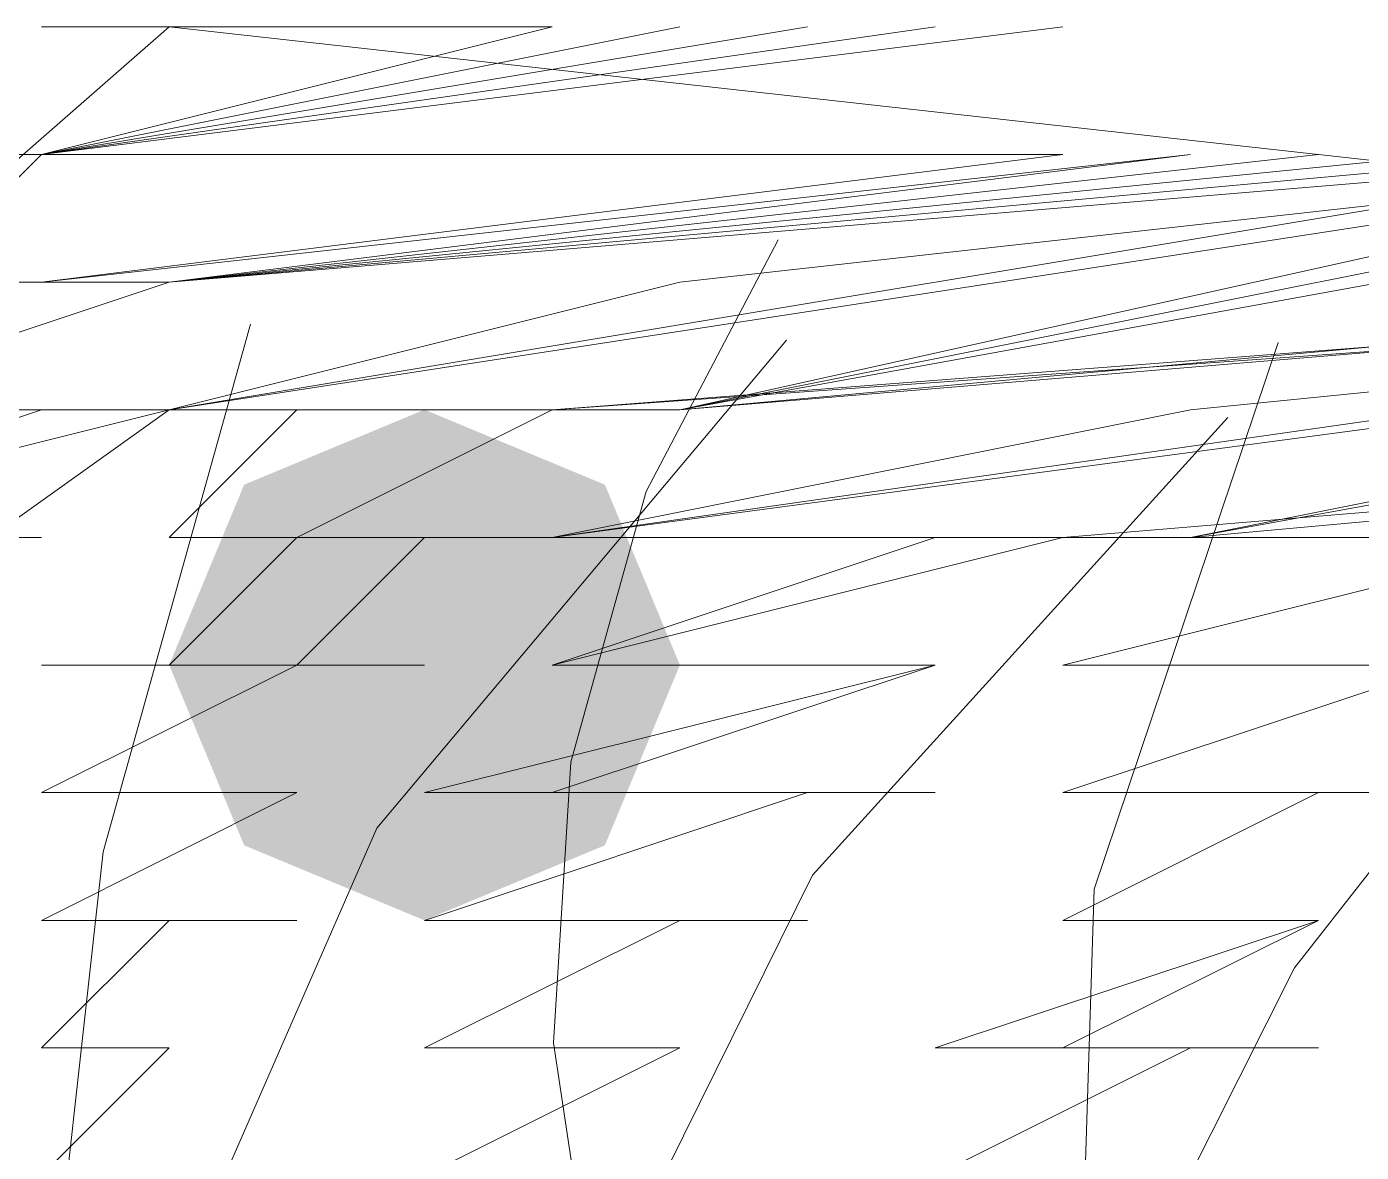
# Model space of a CAD drawing. Header units: millimetres. Extents: x 29 to 95071, y 20 to 67221.
# Drawn here: x 89261.2 to 89313, y 12218.7 to 12262.4 of the extents above; entities that cross this region are included whole.
import ezdxf

# ---------------------------------------------------------------- set-up
doc = ezdxf.new("R2010")
doc.units = ezdxf.units.MM

msp = doc.modelspace()

# ---------------------------------------------------------------- hatches: boundary and pattern name
h = msp.add_hatch(color=7)
h.dxf.hatch_style = 2
h.paths.add_polyline_path([(89276.605, 12227.72), (89269.604, 12230.632), (89266.692, 12237.633), (89269.604, 12244.634), (89276.605, 12247.546), (89283.606, 12244.634), (89286.518, 12237.633), (89283.606, 12230.632)])
h = msp.add_hatch(color=7)
h.dxf.hatch_style = 2
h.paths.add_polyline_path([(89276.605, 12227.72), (89269.604, 12230.632), (89266.692, 12237.633), (89269.604, 12244.634), (89276.605, 12247.546), (89283.606, 12244.634), (89286.518, 12237.633), (89283.606, 12230.632)])
h = msp.add_hatch(color=7)
h.dxf.hatch_style = 2
h.paths.add_polyline_path([(89276.605, 12227.72), (89269.604, 12230.632), (89266.692, 12237.633), (89269.604, 12244.634), (89276.605, 12247.546), (89283.606, 12244.634), (89286.518, 12237.633), (89283.606, 12230.632)])
h = msp.add_hatch(color=7)
h.dxf.hatch_style = 2
h.paths.add_polyline_path([(89276.605, 12227.72), (89269.604, 12230.632), (89266.692, 12237.633), (89269.604, 12244.634), (89276.605, 12247.546), (89283.606, 12244.634), (89286.518, 12237.633), (89283.606, 12230.632)])
h = msp.add_hatch(color=7)
h.dxf.hatch_style = 2
h.paths.add_polyline_path([(89276.605, 12227.72), (89269.604, 12230.632), (89266.692, 12237.633), (89269.604, 12244.634), (89276.605, 12247.546), (89283.606, 12244.634), (89286.518, 12237.633), (89283.606, 12230.632)])
h = msp.add_hatch(color=7)
h.dxf.hatch_style = 2
h.paths.add_polyline_path([(89276.605, 12227.72), (89269.604, 12230.632), (89266.692, 12237.633), (89269.604, 12244.634), (89276.605, 12247.546), (89283.606, 12244.634), (89286.518, 12237.633), (89283.606, 12230.632)])
h = msp.add_hatch(color=7)
h.dxf.hatch_style = 2
h.paths.add_polyline_path([(89276.605, 12227.72), (89269.604, 12230.632), (89266.692, 12237.633), (89269.604, 12244.634), (89276.605, 12247.546), (89283.606, 12244.634), (89286.518, 12237.633), (89283.606, 12230.632)])
h = msp.add_hatch(color=7)
h.dxf.hatch_style = 2
h.paths.add_polyline_path([(89276.605, 12227.72), (89269.604, 12230.632), (89266.692, 12237.633), (89269.604, 12244.634), (89276.605, 12247.546), (89283.606, 12244.634), (89286.518, 12237.633), (89283.606, 12230.632)])
h = msp.add_hatch(color=7)
h.dxf.hatch_style = 2
h.paths.add_polyline_path([(89276.605, 12227.72), (89269.604, 12230.632), (89266.692, 12237.633), (89269.604, 12244.634), (89276.605, 12247.546), (89283.606, 12244.634), (89286.518, 12237.633), (89283.606, 12230.632)])
h = msp.add_hatch(color=7)
h.dxf.hatch_style = 2
h.paths.add_polyline_path([(89276.605, 12227.72), (89269.604, 12230.632), (89266.692, 12237.633), (89269.604, 12244.634), (89276.605, 12247.546), (89283.606, 12244.634), (89286.518, 12237.633), (89283.606, 12230.632)])
h = msp.add_hatch(color=7)
h.dxf.hatch_style = 2
h.paths.add_polyline_path([(89276.605, 12227.72), (89269.604, 12230.632), (89266.692, 12237.633), (89269.604, 12244.634), (89276.605, 12247.546), (89283.606, 12244.634), (89286.518, 12237.633), (89283.606, 12230.632)])
h = msp.add_hatch(color=7)
h.dxf.hatch_style = 2
h.paths.add_polyline_path([(89276.605, 12227.72), (89269.604, 12230.632), (89266.692, 12237.633), (89269.604, 12244.634), (89276.605, 12247.546), (89283.606, 12244.634), (89286.518, 12237.633), (89283.606, 12230.632)])
h = msp.add_hatch(color=7)
h.dxf.hatch_style = 2
h.paths.add_polyline_path([(89276.605, 12227.72), (89269.604, 12230.632), (89266.692, 12237.633), (89269.604, 12244.634), (89276.605, 12247.546), (89283.606, 12244.634), (89286.518, 12237.633), (89283.606, 12230.632)])
h = msp.add_hatch(color=7)
h.dxf.hatch_style = 2
h.paths.add_polyline_path([(89276.605, 12227.72), (89269.604, 12230.632), (89266.692, 12237.633), (89269.604, 12244.634), (89276.605, 12247.546), (89283.606, 12244.634), (89286.518, 12237.633), (89283.606, 12230.632)])
h = msp.add_hatch(color=7)
h.dxf.hatch_style = 2
h.paths.add_polyline_path([(89276.605, 12227.72), (89269.604, 12230.632), (89266.692, 12237.633), (89269.604, 12244.634), (89276.605, 12247.546), (89283.606, 12244.634), (89286.518, 12237.633), (89283.606, 12230.632)])
h = msp.add_hatch(color=7)
h.dxf.hatch_style = 2
h.paths.add_polyline_path([(89276.605, 12227.72), (89269.604, 12230.632), (89266.692, 12237.633), (89269.604, 12244.634), (89276.605, 12247.546), (89283.606, 12244.634), (89286.518, 12237.633), (89283.606, 12230.632)])

# ---------------------------------------------------------------- linework, layer by layer
at = {"color": 7, "lineweight": 0}
for points in [[(89227.04, 12227.72), (89266.692, 12262.416)], [(89261.736, 12262.416), (89281.562, 12262.416), (89261.736, 12262.416), (89281.562, 12262.416), (89261.736, 12262.416), (89281.562, 12262.416), (89261.736, 12262.416), (89281.562, 12262.416), (89261.736, 12262.416), (89281.562, 12262.416), (89266.692, 12262.416), (89281.562, 12262.416), (89266.692, 12262.416), (89281.562, 12262.416), (89266.692, 12262.416), (89271.649, 12262.416), (89266.692, 12262.416), (89271.649, 12262.416), (89266.692, 12262.416), (89271.649, 12262.416), (89266.692, 12262.416), (89271.649, 12262.416), (89266.692, 12262.416), (89271.649, 12262.416), (89266.692, 12262.416), (89271.649, 12262.416), (89266.692, 12262.416), (89271.649, 12262.416), (89266.692, 12262.416), (89271.649, 12262.416), (89266.692, 12262.416), (89276.605, 12262.416), (89266.692, 12262.416), (89276.605, 12262.416), (89266.692, 12262.416), (89276.605, 12262.416), (89266.692, 12262.416), (89276.605, 12262.416), (89266.692, 12262.416), (89276.605, 12262.416), (89266.692, 12262.416), (89276.605, 12262.416), (89266.692, 12262.416), (89276.605, 12262.416), (89266.692, 12262.416), (89276.605, 12262.416)], [(89281.562, 12262.416), (89261.736, 12257.46), (89286.518, 12262.416), (89261.736, 12257.46), (89286.518, 12262.416), (89261.736, 12257.46), (89286.518, 12262.416), (89261.736, 12257.46), (89286.518, 12262.416), (89261.736, 12257.46), (89286.518, 12262.416), (89261.736, 12257.46), (89286.518, 12262.416), (89261.736, 12257.46), (89286.518, 12262.416), (89261.736, 12257.46), (89286.518, 12262.416)], [(89296.432, 12262.416), (89261.736, 12257.46), (89296.432, 12262.416), (89261.736, 12257.46), (89296.432, 12262.416), (89261.736, 12257.46), (89296.432, 12262.416), (89261.736, 12257.46), (89296.432, 12262.416), (89261.736, 12257.46), (89296.432, 12262.416), (89261.736, 12257.46), (89296.432, 12262.416), (89261.736, 12257.46), (89296.432, 12262.416), (89261.736, 12257.46), (89291.475, 12262.416), (89261.736, 12257.46), (89291.475, 12262.416), (89261.736, 12257.46), (89291.475, 12262.416), (89261.736, 12257.46), (89291.475, 12262.416), (89261.736, 12257.46), (89291.475, 12262.416), (89261.736, 12257.46), (89291.475, 12262.416), (89261.736, 12257.46), (89291.475, 12262.416), (89261.736, 12257.46), (89291.475, 12262.416)], [(89266.692, 12262.416), (89355.91, 12252.503)], [(89261.736, 12257.46), (89256.779, 12257.46), (89261.736, 12257.46), (89256.779, 12257.46), (89261.736, 12257.46), (89256.779, 12257.46), (89261.736, 12257.46), (89256.779, 12257.46), (89261.736, 12257.46), (89256.779, 12257.46), (89261.736, 12257.46), (89256.779, 12257.46), (89261.736, 12257.46), (89256.779, 12252.503), (89261.736, 12257.46), (89256.779, 12252.503), (89261.736, 12257.46), (89256.779, 12252.503), (89261.736, 12257.46), (89256.779, 12252.503), (89261.736, 12257.46), (89256.779, 12252.503), (89261.736, 12252.503), (89256.779, 12252.503), (89261.736, 12252.503), (89256.779, 12252.503), (89261.736, 12252.503), (89256.779, 12252.503), (89261.736, 12252.503)], [(89301.388, 12257.46), (89261.736, 12252.503), (89306.345, 12257.46), (89261.736, 12252.503), (89306.345, 12257.46), (89261.736, 12252.503), (89306.345, 12257.46), (89261.736, 12252.503)], [(89316.258, 12257.46), (89266.692, 12252.503), (89316.258, 12257.46), (89266.692, 12252.503), (89316.258, 12257.46), (89266.692, 12252.503), (89316.258, 12257.46), (89266.692, 12252.503), (89316.258, 12257.46), (89266.692, 12252.503), (89316.258, 12257.46), (89266.692, 12252.503), (89316.258, 12257.46), (89266.692, 12252.503), (89316.258, 12257.46), (89266.692, 12252.503), (89311.301, 12257.46), (89266.692, 12252.503), (89311.301, 12257.46), (89266.692, 12252.503), (89311.301, 12257.46), (89266.692, 12252.503), (89311.301, 12257.46), (89266.692, 12252.503), (89311.301, 12257.46), (89266.692, 12252.503), (89311.301, 12257.46), (89266.692, 12252.503), (89311.301, 12257.46), (89266.692, 12252.503), (89311.301, 12257.46), (89266.692, 12252.503), (89306.345, 12257.46), (89266.692, 12252.503), (89306.345, 12257.46), (89266.692, 12252.503), (89306.345, 12257.46), (89266.692, 12252.503), (89306.345, 12257.46), (89266.692, 12252.503), (89306.345, 12257.46)], [(89326.171, 12257.46), (89266.692, 12247.546), (89326.171, 12257.46), (89266.692, 12247.546), (89326.171, 12257.46), (89266.692, 12247.546), (89326.171, 12257.46), (89266.692, 12252.503), (89321.214, 12257.46), (89266.692, 12252.503), (89321.214, 12257.46), (89266.692, 12252.503), (89321.214, 12257.46), (89266.692, 12252.503), (89321.214, 12257.46), (89266.692, 12252.503), (89321.214, 12257.46), (89266.692, 12252.503), (89321.214, 12257.46), (89266.692, 12252.503), (89321.214, 12257.46), (89266.692, 12252.503), (89321.214, 12257.46)], [(89331.127, 12257.46), (89286.518, 12252.503), (89266.692, 12247.546), (89326.171, 12257.46), (89266.692, 12247.546), (89326.171, 12257.46), (89266.692, 12247.546), (89326.171, 12257.46), (89266.692, 12247.546), (89326.171, 12257.46), (89266.692, 12247.546), (89331.127, 12257.46), (89266.692, 12247.546), (89331.127, 12257.46), (89266.692, 12247.546), (89331.127, 12257.46), (89266.692, 12247.546), (89331.127, 12257.46), (89266.692, 12247.546), (89331.127, 12257.46), (89266.692, 12247.546), (89331.127, 12257.46), (89266.692, 12247.546), (89286.518, 12252.503), (89331.127, 12257.46), (89286.518, 12247.546), (89266.692, 12247.546), (89286.518, 12247.546), (89336.084, 12257.46), (89286.518, 12247.546), (89266.692, 12247.546), (89286.518, 12247.546), (89336.084, 12257.46), (89286.518, 12247.546), (89266.692, 12247.546), (89286.518, 12247.546), (89336.084, 12257.46), (89286.518, 12247.546), (89266.692, 12247.546), (89286.518, 12247.546), (89336.084, 12257.46), (89286.518, 12247.546), (89266.692, 12247.546), (89286.518, 12247.546), (89336.084, 12257.46), (89286.518, 12247.546), (89266.692, 12247.546), (89286.518, 12247.546), (89336.084, 12257.46), (89286.518, 12247.546), (89271.649, 12247.546), (89286.518, 12247.546), (89336.084, 12257.46), (89286.518, 12247.546), (89271.649, 12247.546), (89286.518, 12247.546), (89336.084, 12257.46)], [(89281.562, 12247.546), (89271.649, 12247.546), (89281.562, 12247.546), (89271.649, 12247.546), (89281.562, 12247.546), (89271.649, 12247.546), (89281.562, 12247.546), (89271.649, 12247.546), (89281.562, 12247.546), (89271.649, 12247.546), (89281.562, 12247.546), (89271.649, 12247.546), (89281.562, 12247.546), (89271.649, 12247.546), (89281.562, 12247.546), (89271.649, 12247.546), (89286.518, 12247.546), (89341.04, 12257.46), (89286.518, 12247.546), (89341.04, 12257.46), (89286.518, 12247.546), (89341.04, 12252.503), (89286.518, 12247.546), (89341.04, 12252.503), (89286.518, 12247.546), (89341.04, 12252.503), (89286.518, 12247.546), (89341.04, 12252.503), (89286.518, 12247.546), (89341.04, 12252.503), (89286.518, 12247.546), (89341.04, 12252.503)], [(89290.327, 12254.147), (89285.206, 12244.375), (89282.281, 12233.861), (89281.611, 12222.969), (89283.259, 12212.06)], [(89256.779, 12252.503), (89266.692, 12252.503), (89256.779, 12252.503), (89266.692, 12252.503), (89256.779, 12252.503), (89266.692, 12252.503), (89256.779, 12252.503), (89266.692, 12252.503), (89256.779, 12252.503), (89266.692, 12252.503), (89256.779, 12252.503), (89266.692, 12252.503), (89256.779, 12252.503), (89266.692, 12252.503), (89256.779, 12252.503), (89266.692, 12252.503), (89256.779, 12252.503), (89266.692, 12252.503), (89256.779, 12252.503), (89266.692, 12252.503), (89251.823, 12252.503), (89266.692, 12252.503), (89251.823, 12252.503), (89266.692, 12252.503), (89251.823, 12252.503), (89266.692, 12252.503), (89251.823, 12252.503), (89266.692, 12252.503), (89251.823, 12252.503), (89266.692, 12252.503), (89251.823, 12252.503), (89266.692, 12252.503), (89251.823, 12252.503), (89266.692, 12252.503), (89251.823, 12252.503), (89266.692, 12252.503), (89251.823, 12247.546), (89266.692, 12252.503), (89251.823, 12247.546), (89266.692, 12252.503), (89251.823, 12247.546), (89266.692, 12252.503), (89251.823, 12247.546), (89266.692, 12252.503), (89251.823, 12247.546), (89266.692, 12252.503), (89251.823, 12247.546), (89266.692, 12252.503), (89251.823, 12247.546), (89266.692, 12252.503), (89251.823, 12247.546), (89266.692, 12252.503), (89251.823, 12247.546), (89266.692, 12252.503), (89251.823, 12247.546), (89266.692, 12252.503), (89251.823, 12247.546), (89266.692, 12247.546), (89251.823, 12247.546), (89266.692, 12247.546), (89251.823, 12247.546), (89266.692, 12247.546), (89251.823, 12247.546), (89266.692, 12247.546), (89251.823, 12247.546), (89266.692, 12247.546), (89251.823, 12247.546)], [(89286.518, 12247.546), (89345.997, 12252.503), (89281.562, 12247.546), (89271.649, 12247.546), (89281.562, 12247.546), (89345.997, 12252.503), (89281.562, 12247.546), (89271.649, 12242.59), (89281.562, 12247.546), (89345.997, 12252.503), (89281.562, 12247.546), (89271.649, 12242.59), (89281.562, 12247.546), (89345.997, 12252.503), (89281.562, 12247.546), (89271.649, 12242.59), (89281.562, 12247.546), (89345.997, 12252.503), (89281.562, 12247.546), (89271.649, 12242.59), (89281.562, 12247.546), (89345.997, 12252.503), (89281.562, 12247.546), (89271.649, 12242.59), (89281.562, 12247.546), (89345.997, 12252.503)], [(89281.562, 12247.546), (89350.954, 12252.503), (89281.562, 12247.546), (89350.954, 12252.503), (89281.562, 12247.546), (89271.649, 12242.59), (89281.562, 12247.546), (89350.954, 12252.503), (89281.562, 12247.546), (89271.649, 12242.59), (89281.562, 12247.546), (89350.954, 12252.503), (89281.562, 12247.546), (89271.649, 12242.59), (89281.562, 12242.59), (89271.649, 12242.59), (89281.562, 12242.59)], [(89350.954, 12252.503), (89281.562, 12242.59), (89271.649, 12242.59), (89281.562, 12242.59), (89350.954, 12252.503), (89281.562, 12242.59), (89271.649, 12242.59), (89281.562, 12242.59), (89350.954, 12252.503), (89281.562, 12242.59), (89271.649, 12242.59), (89281.562, 12242.59), (89350.954, 12252.503), (89281.562, 12242.59), (89271.649, 12242.59), (89281.562, 12242.59), (89355.91, 12252.503), (89281.562, 12242.59), (89271.649, 12242.59), (89281.562, 12242.59), (89355.91, 12252.503)], [(89276.605, 12242.59), (89271.649, 12242.59), (89276.605, 12242.59), (89271.649, 12242.59), (89276.605, 12242.59), (89271.649, 12242.59), (89276.605, 12242.59), (89271.649, 12242.59), (89276.605, 12242.59), (89271.649, 12242.59), (89276.605, 12242.59), (89271.649, 12242.59), (89276.605, 12242.59), (89271.649, 12242.59), (89276.605, 12242.59), (89271.649, 12242.59), (89281.562, 12242.59), (89306.345, 12247.546), (89355.91, 12252.503), (89306.345, 12247.546), (89281.562, 12242.59), (89271.649, 12242.59), (89281.562, 12242.59), (89306.345, 12247.546), (89355.91, 12252.503), (89306.345, 12247.546), (89281.562, 12242.59), (89271.649, 12242.59), (89281.562, 12242.59), (89306.345, 12247.546), (89355.91, 12252.503), (89306.345, 12247.546), (89281.562, 12242.59), (89271.649, 12242.59), (89281.562, 12242.59), (89306.345, 12247.546), (89355.91, 12252.503), (89306.345, 12247.546), (89281.562, 12242.59), (89306.345, 12247.546), (89355.91, 12252.503), (89306.345, 12247.546), (89281.562, 12242.59), (89306.345, 12247.546), (89355.91, 12252.503), (89306.345, 12247.546), (89281.562, 12242.59), (89306.345, 12247.546), (89355.91, 12252.503), (89306.345, 12247.546), (89281.562, 12242.59), (89306.345, 12247.546), (89355.91, 12252.503), (89306.345, 12247.546), (89281.562, 12242.59), (89306.345, 12247.546), (89355.91, 12252.503), (89306.345, 12247.546), (89281.562, 12242.59), (89306.345, 12247.546), (89355.91, 12252.503), (89306.345, 12247.546), (89281.562, 12242.59), (89306.345, 12247.546), (89355.91, 12252.503), (89306.345, 12247.546)], [(89286.518, 12247.546), (89345.997, 12252.503)], [(89286.518, 12247.546), (89345.997, 12252.503)], [(89306.345, 12247.546), (89355.91, 12252.503)], [(89306.345, 12242.59), (89355.91, 12252.503)], [(89306.345, 12242.59), (89355.91, 12252.503)], [(89306.345, 12242.59), (89355.91, 12252.503)], [(89306.345, 12242.59), (89355.91, 12252.503)], [(89306.345, 12242.59), (89355.91, 12252.503)], [(89306.345, 12242.59), (89360.867, 12252.503)], [(89306.345, 12242.59), (89360.867, 12252.503)], [(89306.345, 12242.59), (89360.867, 12252.503)], [(89306.345, 12242.59), (89360.867, 12252.503)], [(89306.345, 12242.59), (89360.867, 12252.503)], [(89306.345, 12242.59), (89360.867, 12252.503)], [(89306.345, 12242.59), (89360.867, 12252.503)], [(89306.345, 12242.59), (89360.867, 12252.503)], [(89306.345, 12242.59), (89360.867, 12252.503)], [(89306.345, 12242.59), (89360.867, 12252.503)], [(89306.345, 12242.59), (89360.867, 12252.503)], [(89306.345, 12242.59), (89360.867, 12252.503)], [(89306.345, 12242.59), (89360.867, 12252.503)], [(89306.345, 12242.59), (89360.867, 12252.503)], [(89306.345, 12242.59), (89360.867, 12252.503)], [(89306.345, 12242.59), (89360.867, 12252.503)], [(89269.848, 12250.861), (89264.131, 12230.385), (89261.792, 12209.256)], [(89290.657, 12250.249), (89274.754, 12231.294), (89264.849, 12208.62)], [(89309.738, 12250.16), (89302.601, 12228.927), (89301.893, 12206.539)], [(89266.692, 12247.546), (89231.997, 12222.764)], [(89266.692, 12247.546), (89246.866, 12242.59), (89261.736, 12247.546), (89246.866, 12242.59), (89261.736, 12247.546), (89246.866, 12242.59), (89261.736, 12247.546), (89246.866, 12242.59), (89261.736, 12247.546), (89246.866, 12242.59), (89261.736, 12247.546), (89246.866, 12242.59), (89261.736, 12247.546), (89246.866, 12242.59), (89261.736, 12247.546), (89246.866, 12242.59), (89261.736, 12247.546), (89246.866, 12242.59), (89261.736, 12247.546), (89246.866, 12242.59), (89261.736, 12247.546), (89246.866, 12242.59), (89261.736, 12242.59), (89246.866, 12242.59), (89261.736, 12242.59), (89246.866, 12242.59), (89261.736, 12242.59), (89246.866, 12242.59), (89261.736, 12242.59), (89241.91, 12242.59), (89261.736, 12242.59), (89241.91, 12242.59), (89261.736, 12242.59), (89241.91, 12242.59), (89261.736, 12242.59), (89241.91, 12242.59), (89261.736, 12242.59), (89241.91, 12242.59), (89261.736, 12242.59), (89241.91, 12242.59)], [(89271.649, 12247.546), (89281.562, 12247.546)], [(89271.649, 12247.546), (89281.562, 12247.546)], [(89307.792, 12247.249), (89291.661, 12229.471), (89281.02, 12207.952)], [(89281.562, 12237.633), (89301.388, 12242.59), (89360.867, 12247.546)], [(89281.562, 12237.633), (89301.388, 12242.59), (89326.171, 12242.59), (89360.867, 12247.546)], [(89360.867, 12247.546), (89326.171, 12242.59), (89301.388, 12242.59), (89281.562, 12237.633), (89301.388, 12242.59)], [(89281.562, 12237.633), (89301.388, 12242.59), (89326.171, 12242.59), (89360.867, 12247.546)], [(89281.562, 12237.633), (89301.388, 12242.59), (89326.171, 12242.59), (89360.867, 12247.546)], [(89281.562, 12237.633), (89301.388, 12242.59), (89326.171, 12242.59), (89360.867, 12247.546)], [(89281.562, 12237.633), (89301.388, 12242.59), (89326.171, 12242.59), (89360.867, 12247.546)], [(89281.562, 12237.633), (89301.388, 12242.59), (89321.214, 12242.59), (89360.867, 12247.546)], [(89301.388, 12242.59), (89321.214, 12242.59), (89360.867, 12247.546)], [(89301.388, 12242.59), (89321.214, 12242.59), (89360.867, 12247.546)], [(89301.388, 12242.59), (89321.214, 12242.59), (89360.867, 12247.546)], [(89301.388, 12242.59), (89321.214, 12242.59), (89360.867, 12247.546)], [(89301.388, 12242.59), (89321.214, 12242.59), (89360.867, 12247.546)], [(89301.388, 12242.59), (89321.214, 12242.59), (89360.867, 12247.546)], [(89301.388, 12242.59), (89321.214, 12242.59), (89360.867, 12247.546)], [(89301.388, 12242.59), (89321.214, 12242.59), (89360.867, 12247.546)], [(89301.388, 12242.59), (89321.214, 12242.59), (89360.867, 12247.546)], [(89301.388, 12237.633), (89321.214, 12242.59), (89360.867, 12247.546)], [(89301.388, 12237.633), (89321.214, 12242.59), (89360.867, 12247.546)], [(89301.388, 12237.633), (89321.214, 12242.59), (89360.867, 12247.546)], [(89301.388, 12237.633), (89321.214, 12242.59), (89360.867, 12247.546)], [(89301.388, 12237.633), (89321.214, 12242.59), (89360.867, 12247.546)], [(89301.388, 12237.633), (89321.214, 12242.59), (89360.867, 12247.546)], [(89301.388, 12237.633), (89321.214, 12242.59), (89360.867, 12247.546)], [(89301.388, 12237.633), (89321.214, 12242.59), (89360.867, 12247.546)], [(89301.388, 12237.633), (89321.214, 12242.59), (89360.867, 12247.546)], [(89301.388, 12237.633), (89321.214, 12242.59), (89360.867, 12247.546)], [(89301.388, 12237.633), (89321.214, 12242.59), (89360.867, 12247.546)], [(89301.388, 12237.633), (89321.214, 12242.59), (89360.867, 12247.546)], [(89301.388, 12237.633), (89321.214, 12242.59), (89360.867, 12247.546)], [(89301.388, 12237.633), (89321.214, 12242.59), (89360.867, 12247.546)], [(89301.388, 12237.633), (89321.214, 12242.59), (89360.867, 12247.546)], [(89301.388, 12237.633), (89321.214, 12242.59), (89360.867, 12247.546)], [(89301.388, 12237.633), (89321.214, 12242.59), (89360.867, 12247.546)], [(89301.388, 12237.633), (89321.214, 12242.59), (89360.867, 12247.546)], [(89301.388, 12237.633), (89321.214, 12242.59), (89360.867, 12247.546)], [(89301.388, 12237.633), (89321.214, 12242.59), (89360.867, 12247.546)], [(89301.388, 12237.633), (89321.214, 12242.59), (89360.867, 12247.546)], [(89301.388, 12237.633), (89321.214, 12242.59), (89360.867, 12247.546)], [(89301.388, 12237.633), (89321.214, 12242.59), (89360.867, 12247.546), (89375.736, 12247.546)], [(89375.736, 12247.546), (89321.214, 12242.59), (89301.388, 12237.633)], [(89301.388, 12237.633), (89321.214, 12242.59), (89370.78, 12247.546), (89375.736, 12247.546)], [(89301.388, 12237.633), (89321.214, 12242.59), (89370.78, 12247.546), (89375.736, 12247.546)], [(89301.388, 12237.633), (89321.214, 12237.633), (89370.78, 12247.546), (89375.736, 12247.546)], [(89301.388, 12237.633), (89321.214, 12237.633), (89370.78, 12247.546), (89375.736, 12247.546)], [(89301.388, 12237.633), (89321.214, 12237.633), (89370.78, 12247.546), (89375.736, 12247.546)], [(89301.388, 12237.633), (89321.214, 12237.633), (89370.78, 12247.546), (89375.736, 12247.546)], [(89301.388, 12237.633), (89321.214, 12237.633), (89370.78, 12247.546), (89375.736, 12247.546)], [(89301.388, 12237.633), (89321.214, 12237.633), (89370.78, 12247.546), (89375.736, 12247.546)], [(89301.388, 12237.633), (89321.214, 12237.633), (89370.78, 12247.546), (89375.736, 12247.546)], [(89301.388, 12237.633), (89321.214, 12237.633), (89370.78, 12247.546), (89375.736, 12247.546)], [(89301.388, 12237.633), (89321.214, 12237.633), (89370.78, 12247.546), (89375.736, 12247.546)], [(89301.388, 12237.633), (89321.214, 12237.633), (89370.78, 12247.546), (89375.736, 12247.546)], [(89301.388, 12237.633), (89321.214, 12237.633), (89370.78, 12247.546), (89375.736, 12247.546)], [(89301.388, 12237.633), (89321.214, 12237.633), (89370.78, 12242.59), (89375.736, 12247.546)], [(89301.388, 12237.633), (89321.214, 12237.633), (89370.78, 12242.59), (89375.736, 12247.546)], [(89301.388, 12237.633), (89321.214, 12237.633), (89370.78, 12242.59), (89375.736, 12247.546)], [(89301.388, 12237.633), (89321.214, 12237.633), (89370.78, 12242.59), (89375.736, 12247.546)], [(89306.345, 12242.59), (89360.867, 12247.546)], [(89306.345, 12242.59), (89360.867, 12247.546)], [(89306.345, 12242.59), (89360.867, 12247.546)], [(89306.345, 12242.59), (89360.867, 12247.546)], [(89306.345, 12242.59), (89360.867, 12247.546)], [(89306.345, 12242.59), (89360.867, 12247.546)], [(89306.345, 12242.59), (89360.867, 12247.546)], [(89306.345, 12242.59), (89360.867, 12247.546)], [(89306.345, 12242.59), (89360.867, 12247.546)], [(89306.345, 12242.59), (89360.867, 12247.546)], [(89306.345, 12242.59), (89360.867, 12247.546)], [(89306.345, 12242.59), (89360.867, 12247.546)], [(89306.345, 12242.59), (89360.867, 12247.546)], [(89325.194, 12244.785), (89310.381, 12225.878), (89299.579, 12204.424)], [(89271.649, 12237.633), (89266.692, 12237.633), (89271.649, 12237.633), (89266.692, 12237.633), (89271.649, 12237.633), (89266.692, 12237.633), (89271.649, 12237.633), (89266.692, 12237.633), (89271.649, 12237.633), (89266.692, 12237.633), (89271.649, 12242.59), (89266.692, 12237.633), (89271.649, 12242.59), (89266.692, 12237.633), (89271.649, 12242.59), (89266.692, 12237.633), (89271.649, 12242.59), (89266.692, 12237.633), (89271.649, 12242.59), (89266.692, 12237.633), (89271.649, 12242.59), (89266.692, 12237.633), (89271.649, 12242.59)], [(89271.649, 12242.59), (89276.605, 12242.59)], [(89271.649, 12242.59), (89276.605, 12242.59)], [(89271.649, 12242.59), (89276.605, 12242.59)], [(89271.649, 12242.59), (89276.605, 12242.59)], [(89271.649, 12242.59), (89276.605, 12242.59)], [(89271.649, 12242.59), (89276.605, 12242.59)], [(89271.649, 12242.59), (89276.605, 12242.59)], [(89271.649, 12242.59), (89276.605, 12242.59)], [(89271.649, 12242.59), (89276.605, 12242.59)], [(89271.649, 12242.59), (89276.605, 12242.59)], [(89271.649, 12242.59), (89276.605, 12242.59)], [(89271.649, 12242.59), (89276.605, 12242.59)], [(89271.649, 12242.59), (89276.605, 12242.59)], [(89271.649, 12237.633), (89276.605, 12242.59)], [(89271.649, 12237.633), (89276.605, 12242.59)], [(89271.649, 12237.633), (89276.605, 12242.59)], [(89271.649, 12237.633), (89276.605, 12242.59)], [(89281.562, 12242.59), (89301.388, 12242.59)], [(89281.562, 12242.59), (89301.388, 12242.59)], [(89281.562, 12242.59), (89301.388, 12242.59)], [(89281.562, 12242.59), (89301.388, 12242.59)], [(89281.562, 12242.59), (89301.388, 12242.59)], [(89281.562, 12242.59), (89301.388, 12242.59)], [(89281.562, 12242.59), (89301.388, 12242.59)], [(89281.562, 12242.59), (89301.388, 12242.59)], [(89281.562, 12242.59), (89301.388, 12242.59)], [(89281.562, 12242.59), (89301.388, 12242.59)], [(89281.562, 12242.59), (89301.388, 12242.59)], [(89281.562, 12242.59), (89301.388, 12242.59)], [(89281.562, 12242.59), (89301.388, 12242.59)], [(89281.562, 12242.59), (89301.388, 12242.59)], [(89281.562, 12242.59), (89301.388, 12242.59)], [(89281.562, 12242.59), (89301.388, 12242.59)], [(89281.562, 12242.59), (89301.388, 12242.59)], [(89281.562, 12242.59), (89301.388, 12242.59)], [(89281.562, 12242.59), (89301.388, 12242.59)], [(89281.562, 12242.59), (89301.388, 12242.59)], [(89281.562, 12242.59), (89301.388, 12242.59)], [(89281.562, 12242.59), (89301.388, 12242.59)], [(89281.562, 12242.59), (89301.388, 12242.59)], [(89281.562, 12242.59), (89301.388, 12242.59)], [(89281.562, 12242.59), (89301.388, 12242.59)], [(89281.562, 12237.633), (89301.388, 12242.59)], [(89281.562, 12237.633), (89301.388, 12242.59)], [(89281.562, 12237.633), (89301.388, 12242.59)], [(89281.562, 12237.633), (89301.388, 12242.59)], [(89281.562, 12237.633), (89301.388, 12242.59)], [(89281.562, 12237.633), (89301.388, 12242.59)], [(89281.562, 12237.633), (89301.388, 12242.59)], [(89281.562, 12237.633), (89301.388, 12242.59)], [(89281.562, 12237.633), (89301.388, 12242.59)], [(89281.562, 12237.633), (89301.388, 12242.59)], [(89281.562, 12237.633), (89301.388, 12242.59)], [(89281.562, 12237.633), (89301.388, 12242.59)], [(89281.562, 12237.633), (89301.388, 12242.59)], [(89281.562, 12237.633), (89301.388, 12242.59)], [(89281.562, 12237.633), (89301.388, 12242.59)], [(89281.562, 12237.633), (89296.432, 12242.59)], [(89281.562, 12237.633), (89296.432, 12242.59)], [(89301.388, 12242.59), (89321.214, 12242.59)], [(89301.388, 12242.59), (89321.214, 12242.59)], [(89301.388, 12242.59), (89321.214, 12242.59)], [(89301.388, 12242.59), (89321.214, 12242.59)], [(89301.388, 12237.633), (89321.214, 12237.633), (89370.78, 12242.59)], [(89301.388, 12237.633), (89321.214, 12237.633), (89370.78, 12242.59)], [(89266.692, 12237.633), (89276.605, 12237.633), (89261.736, 12237.633), (89276.605, 12237.633), (89261.736, 12237.633), (89276.605, 12237.633), (89261.736, 12237.633), (89276.605, 12237.633), (89261.736, 12237.633), (89276.605, 12237.633), (89261.736, 12237.633), (89276.605, 12237.633), (89261.736, 12237.633), (89276.605, 12237.633), (89261.736, 12237.633), (89276.605, 12237.633), (89261.736, 12237.633), (89276.605, 12237.633), (89261.736, 12237.633), (89276.605, 12237.633), (89261.736, 12237.633), (89276.605, 12237.633), (89261.736, 12237.633), (89276.605, 12237.633), (89261.736, 12237.633), (89276.605, 12237.633), (89261.736, 12237.633), (89276.605, 12237.633)], [(89261.736, 12232.677), (89271.649, 12232.677), (89261.736, 12232.677), (89271.649, 12232.677), (89261.736, 12232.677), (89271.649, 12232.677), (89261.736, 12232.677), (89271.649, 12232.677), (89261.736, 12232.677), (89271.649, 12232.677), (89261.736, 12232.677), (89271.649, 12232.677), (89261.736, 12232.677), (89271.649, 12232.677), (89261.736, 12232.677), (89271.649, 12232.677), (89261.736, 12232.677), (89271.649, 12232.677), (89261.736, 12232.677), (89271.649, 12232.677), (89261.736, 12232.677), (89271.649, 12232.677), (89261.736, 12232.677), (89271.649, 12232.677), (89261.736, 12232.677), (89271.649, 12232.677), (89261.736, 12232.677), (89271.649, 12232.677), (89261.736, 12232.677), (89271.649, 12232.677), (89261.736, 12232.677), (89271.649, 12232.677), (89261.736, 12232.677), (89271.649, 12232.677), (89261.736, 12232.677), (89271.649, 12232.677), (89261.736, 12232.677), (89271.649, 12232.677), (89261.736, 12232.677), (89271.649, 12232.677), (89261.736, 12232.677), (89271.649, 12232.677), (89261.736, 12232.677), (89271.649, 12232.677), (89261.736, 12232.677), (89271.649, 12237.633), (89261.736, 12232.677), (89271.649, 12237.633), (89261.736, 12232.677), (89271.649, 12237.633), (89261.736, 12232.677), (89271.649, 12237.633), (89261.736, 12232.677), (89271.649, 12237.633), (89261.736, 12232.677), (89271.649, 12237.633), (89261.736, 12232.677), (89271.649, 12237.633)], [(89271.649, 12237.633), (89276.605, 12237.633)], [(89271.649, 12237.633), (89276.605, 12237.633)], [(89271.649, 12237.633), (89276.605, 12237.633)], [(89271.649, 12237.633), (89276.605, 12237.633)], [(89271.649, 12237.633), (89276.605, 12237.633)], [(89276.605, 12232.677), (89296.432, 12237.633)], [(89276.605, 12232.677), (89296.432, 12237.633)], [(89276.605, 12232.677), (89296.432, 12237.633)], [(89276.605, 12232.677), (89296.432, 12237.633)], [(89276.605, 12232.677), (89296.432, 12237.633)], [(89276.605, 12232.677), (89296.432, 12237.633)], [(89276.605, 12232.677), (89296.432, 12237.633)], [(89276.605, 12232.677), (89296.432, 12237.633)], [(89276.605, 12232.677), (89296.432, 12237.633)], [(89276.605, 12232.677), (89296.432, 12237.633)], [(89276.605, 12232.677), (89296.432, 12237.633)], [(89276.605, 12232.677), (89296.432, 12237.633)], [(89276.605, 12232.677), (89296.432, 12237.633)], [(89276.605, 12232.677), (89296.432, 12237.633)], [(89276.605, 12232.677), (89296.432, 12237.633)], [(89276.605, 12232.677), (89296.432, 12237.633)], [(89276.605, 12232.677), (89296.432, 12237.633)], [(89276.605, 12232.677), (89296.432, 12237.633)], [(89276.605, 12232.677), (89296.432, 12237.633)], [(89276.605, 12232.677), (89296.432, 12237.633)], [(89281.562, 12237.633), (89296.432, 12237.633)], [(89281.562, 12237.633), (89296.432, 12237.633)], [(89281.562, 12237.633), (89296.432, 12237.633)], [(89281.562, 12237.633), (89296.432, 12237.633)], [(89281.562, 12237.633), (89296.432, 12237.633)], [(89281.562, 12237.633), (89296.432, 12237.633)], [(89281.562, 12237.633), (89296.432, 12237.633)], [(89281.562, 12237.633), (89296.432, 12237.633)], [(89281.562, 12237.633), (89296.432, 12237.633)], [(89281.562, 12237.633), (89296.432, 12237.633)], [(89281.562, 12237.633), (89296.432, 12237.633)], [(89281.562, 12237.633), (89296.432, 12237.633)], [(89281.562, 12237.633), (89296.432, 12237.633)], [(89281.562, 12237.633), (89296.432, 12237.633)], [(89281.562, 12237.633), (89296.432, 12237.633)], [(89281.562, 12237.633), (89296.432, 12237.633)], [(89281.562, 12237.633), (89296.432, 12237.633)], [(89281.562, 12237.633), (89296.432, 12237.633)], [(89281.562, 12237.633), (89296.432, 12237.633)], [(89281.562, 12237.633), (89296.432, 12237.633)], [(89281.562, 12237.633), (89296.432, 12237.633)], [(89281.562, 12237.633), (89296.432, 12237.633)], [(89281.562, 12237.633), (89296.432, 12237.633)], [(89281.562, 12237.633), (89296.432, 12237.633)], [(89281.562, 12237.633), (89296.432, 12237.633)], [(89281.562, 12237.633), (89296.432, 12237.633)], [(89281.562, 12237.633), (89296.432, 12237.633)], [(89281.562, 12237.633), (89296.432, 12237.633)], [(89281.562, 12237.633), (89296.432, 12237.633)], [(89281.562, 12237.633), (89296.432, 12237.633)], [(89281.562, 12232.677), (89296.432, 12237.633)], [(89281.562, 12232.677), (89296.432, 12237.633)], [(89301.388, 12237.633), (89321.214, 12237.633)], [(89301.388, 12237.633), (89321.214, 12237.633)], [(89301.388, 12237.633), (89316.258, 12237.633)], [(89301.388, 12237.633), (89316.258, 12237.633)], [(89301.388, 12237.633), (89316.258, 12237.633)], [(89301.388, 12237.633), (89316.258, 12237.633)], [(89301.388, 12237.633), (89316.258, 12237.633)], [(89301.388, 12237.633), (89316.258, 12237.633)], [(89301.388, 12237.633), (89316.258, 12237.633)], [(89301.388, 12237.633), (89316.258, 12237.633)], [(89301.388, 12237.633), (89316.258, 12237.633)], [(89301.388, 12237.633), (89316.258, 12237.633)], [(89301.388, 12237.633), (89316.258, 12237.633)], [(89301.388, 12232.677), (89316.258, 12237.633)], [(89301.388, 12232.677), (89316.258, 12237.633)], [(89301.388, 12232.677), (89316.258, 12237.633)], [(89301.388, 12232.677), (89316.258, 12237.633)], [(89301.388, 12232.677), (89316.258, 12237.633)], [(89301.388, 12232.677), (89316.258, 12237.633)], [(89301.388, 12232.677), (89316.258, 12237.633)], [(89301.388, 12232.677), (89316.258, 12237.633)], [(89301.388, 12232.677), (89316.258, 12237.633)], [(89301.388, 12232.677), (89316.258, 12237.633)], [(89301.388, 12232.677), (89316.258, 12237.633)], [(89301.388, 12232.677), (89316.258, 12237.633)], [(89301.388, 12232.677), (89316.258, 12237.633)], [(89301.388, 12232.677), (89316.258, 12237.633)], [(89301.388, 12232.677), (89316.258, 12237.633)], [(89301.388, 12232.677), (89316.258, 12237.633)], [(89301.388, 12232.677), (89316.258, 12237.633)], [(89301.388, 12232.677), (89316.258, 12237.633)], [(89301.388, 12232.677), (89316.258, 12237.633)], [(89301.388, 12232.677), (89316.258, 12237.633)], [(89301.388, 12232.677), (89316.258, 12237.633)], [(89301.388, 12232.677), (89316.258, 12237.633)], [(89261.736, 12227.72), (89271.649, 12232.677), (89261.736, 12227.72), (89271.649, 12232.677), (89261.736, 12227.72), (89271.649, 12232.677), (89261.736, 12227.72), (89271.649, 12232.677), (89261.736, 12227.72), (89271.649, 12232.677), (89261.736, 12227.72), (89271.649, 12227.72), (89261.736, 12227.72), (89271.649, 12227.72), (89261.736, 12227.72), (89271.649, 12227.72), (89261.736, 12227.72), (89266.692, 12227.72), (89261.736, 12227.72), (89266.692, 12227.72), (89261.736, 12227.72), (89266.692, 12227.72), (89261.736, 12227.72), (89266.692, 12227.72), (89261.736, 12227.72), (89266.692, 12227.72), (89261.736, 12227.72), (89266.692, 12227.72), (89261.736, 12227.72), (89266.692, 12227.72), (89261.736, 12227.72), (89266.692, 12227.72), (89261.736, 12227.72), (89266.692, 12227.72), (89261.736, 12227.72), (89266.692, 12227.72), (89261.736, 12227.72), (89266.692, 12227.72), (89261.736, 12227.72), (89266.692, 12227.72), (89261.736, 12227.72), (89266.692, 12227.72), (89261.736, 12227.72), (89266.692, 12227.72), (89261.736, 12227.72), (89266.692, 12227.72), (89261.736, 12227.72), (89266.692, 12227.72), (89261.736, 12227.72), (89266.692, 12227.72), (89261.736, 12227.72), (89266.692, 12227.72), (89261.736, 12227.72), (89266.692, 12227.72), (89261.736, 12227.72), (89266.692, 12227.72), (89261.736, 12227.72), (89266.692, 12227.72), (89261.736, 12222.764), (89266.692, 12227.72), (89261.736, 12222.764), (89266.692, 12227.72), (89261.736, 12222.764), (89266.692, 12227.72), (89261.736, 12222.764), (89266.692, 12227.72)], [(89276.605, 12232.677), (89296.432, 12232.677)], [(89276.605, 12232.677), (89296.432, 12232.677)], [(89276.605, 12232.677), (89296.432, 12232.677)], [(89276.605, 12232.677), (89296.432, 12232.677)], [(89276.605, 12232.677), (89296.432, 12232.677)], [(89276.605, 12232.677), (89296.432, 12232.677)], [(89276.605, 12232.677), (89291.475, 12232.677)], [(89276.605, 12232.677), (89291.475, 12232.677)], [(89276.605, 12232.677), (89291.475, 12232.677)], [(89276.605, 12232.677), (89291.475, 12232.677)], [(89276.605, 12232.677), (89291.475, 12232.677)], [(89276.605, 12232.677), (89291.475, 12232.677)], [(89276.605, 12232.677), (89291.475, 12232.677)], [(89276.605, 12232.677), (89291.475, 12232.677)], [(89276.605, 12232.677), (89291.475, 12232.677)], [(89276.605, 12232.677), (89291.475, 12232.677)], [(89276.605, 12232.677), (89291.475, 12232.677)], [(89276.605, 12232.677), (89291.475, 12232.677)], [(89276.605, 12232.677), (89291.475, 12232.677)], [(89276.605, 12232.677), (89291.475, 12232.677)], [(89276.605, 12232.677), (89291.475, 12232.677)], [(89276.605, 12232.677), (89291.475, 12232.677)], [(89276.605, 12232.677), (89291.475, 12232.677)], [(89276.605, 12232.677), (89291.475, 12232.677)], [(89276.605, 12232.677), (89291.475, 12232.677)], [(89276.605, 12232.677), (89291.475, 12232.677)], [(89276.605, 12232.677), (89291.475, 12232.677)], [(89276.605, 12232.677), (89291.475, 12232.677)], [(89276.605, 12232.677), (89291.475, 12232.677)], [(89276.605, 12232.677), (89291.475, 12232.677)], [(89276.605, 12232.677), (89291.475, 12232.677)], [(89276.605, 12232.677), (89291.475, 12232.677)], [(89276.605, 12232.677), (89291.475, 12232.677)], [(89276.605, 12232.677), (89291.475, 12232.677)], [(89276.605, 12232.677), (89291.475, 12232.677)], [(89276.605, 12227.72), (89291.475, 12232.677)], [(89276.605, 12227.72), (89291.475, 12232.677)], [(89276.605, 12227.72), (89291.475, 12232.677)], [(89276.605, 12227.72), (89291.475, 12232.677)], [(89276.605, 12227.72), (89291.475, 12232.677)], [(89276.605, 12227.72), (89291.475, 12232.677)], [(89276.605, 12227.72), (89291.475, 12232.677)], [(89276.605, 12227.72), (89291.475, 12232.677)], [(89276.605, 12227.72), (89291.475, 12232.677)], [(89276.605, 12227.72), (89291.475, 12232.677)], [(89276.605, 12227.72), (89291.475, 12232.677)], [(89276.605, 12227.72), (89291.475, 12232.677)], [(89276.605, 12227.72), (89291.475, 12232.677)], [(89276.605, 12227.72), (89291.475, 12232.677)], [(89276.605, 12227.72), (89291.475, 12232.677)], [(89276.605, 12227.72), (89291.475, 12232.677)], [(89276.605, 12227.72), (89291.475, 12232.677)], [(89276.605, 12227.72), (89291.475, 12232.677)], [(89301.388, 12232.677), (89316.258, 12232.677)], [(89301.388, 12232.677), (89316.258, 12232.677)], [(89301.388, 12232.677), (89316.258, 12232.677)], [(89301.388, 12232.677), (89316.258, 12232.677)], [(89301.388, 12232.677), (89316.258, 12232.677)], [(89301.388, 12232.677), (89316.258, 12232.677)], [(89301.388, 12232.677), (89316.258, 12232.677)], [(89301.388, 12232.677), (89316.258, 12232.677)], [(89301.388, 12232.677), (89316.258, 12232.677)], [(89301.388, 12232.677), (89316.258, 12232.677)], [(89301.388, 12232.677), (89316.258, 12232.677)], [(89301.388, 12232.677), (89316.258, 12232.677)], [(89301.388, 12232.677), (89316.258, 12232.677)], [(89301.388, 12232.677), (89316.258, 12232.677)], [(89301.388, 12232.677), (89316.258, 12232.677)], [(89301.388, 12232.677), (89316.258, 12232.677)], [(89301.388, 12232.677), (89316.258, 12232.677)], [(89301.388, 12232.677), (89316.258, 12232.677)], [(89301.388, 12232.677), (89316.258, 12232.677)], [(89301.388, 12232.677), (89316.258, 12232.677)], [(89301.388, 12232.677), (89316.258, 12232.677)], [(89301.388, 12232.677), (89316.258, 12232.677)], [(89301.388, 12232.677), (89316.258, 12232.677)], [(89301.388, 12232.677), (89316.258, 12232.677)], [(89301.388, 12232.677), (89316.258, 12232.677)], [(89301.388, 12232.677), (89316.258, 12232.677)], [(89301.388, 12232.677), (89316.258, 12232.677)], [(89301.388, 12232.677), (89316.258, 12232.677)], [(89301.388, 12232.677), (89316.258, 12232.677)], [(89301.388, 12232.677), (89316.258, 12232.677)], [(89301.388, 12232.677), (89316.258, 12232.677)], [(89301.388, 12232.677), (89316.258, 12232.677)], [(89301.388, 12232.677), (89316.258, 12232.677)], [(89301.388, 12232.677), (89316.258, 12232.677)], [(89301.388, 12232.677), (89316.258, 12232.677)], [(89301.388, 12227.72), (89311.301, 12232.677)], [(89301.388, 12227.72), (89311.301, 12232.677)], [(89301.388, 12227.72), (89311.301, 12232.677)], [(89301.388, 12227.72), (89311.301, 12232.677)], [(89301.388, 12227.72), (89311.301, 12232.677)], [(89301.388, 12227.72), (89311.301, 12232.677)], [(89301.388, 12227.72), (89311.301, 12232.677)], [(89301.388, 12227.72), (89311.301, 12232.677)], [(89301.388, 12227.72), (89311.301, 12232.677)], [(89301.388, 12227.72), (89311.301, 12232.677)], [(89301.388, 12227.72), (89311.301, 12232.677)], [(89301.388, 12227.72), (89311.301, 12232.677)], [(89301.388, 12227.72), (89311.301, 12232.677)], [(89301.388, 12227.72), (89311.301, 12232.677)], [(89301.388, 12227.72), (89311.301, 12232.677)], [(89301.388, 12227.72), (89311.301, 12232.677)], [(89301.388, 12227.72), (89311.301, 12232.677)], [(89301.388, 12227.72), (89311.301, 12232.677)], [(89301.388, 12227.72), (89311.301, 12232.677)], [(89276.605, 12227.72), (89291.475, 12227.72)], [(89276.605, 12227.72), (89291.475, 12227.72)], [(89276.605, 12227.72), (89291.475, 12227.72)], [(89276.605, 12227.72), (89291.475, 12227.72)], [(89276.605, 12227.72), (89291.475, 12227.72)], [(89276.605, 12227.72), (89291.475, 12227.72)], [(89276.605, 12227.72), (89291.475, 12227.72)], [(89276.605, 12227.72), (89291.475, 12227.72)], [(89276.605, 12227.72), (89291.475, 12227.72)], [(89276.605, 12227.72), (89291.475, 12227.72)], [(89276.605, 12227.72), (89291.475, 12227.72)], [(89276.605, 12227.72), (89291.475, 12227.72)], [(89276.605, 12227.72), (89291.475, 12227.72)], [(89276.605, 12227.72), (89291.475, 12227.72)], [(89276.605, 12227.72), (89291.475, 12227.72)], [(89276.605, 12227.72), (89291.475, 12227.72)], [(89276.605, 12227.72), (89291.475, 12227.72)], [(89276.605, 12227.72), (89291.475, 12227.72)], [(89276.605, 12227.72), (89291.475, 12227.72)], [(89276.605, 12227.72), (89291.475, 12227.72)], [(89276.605, 12227.72), (89291.475, 12227.72)], [(89276.605, 12227.72), (89291.475, 12227.72)], [(89276.605, 12227.72), (89291.475, 12227.72)], [(89276.605, 12227.72), (89291.475, 12227.72)], [(89276.605, 12227.72), (89291.475, 12227.72)], [(89276.605, 12227.72), (89291.475, 12227.72)], [(89276.605, 12227.72), (89286.518, 12227.72)], [(89276.605, 12227.72), (89286.518, 12227.72)], [(89276.605, 12227.72), (89286.518, 12227.72)], [(89276.605, 12227.72), (89286.518, 12227.72)], [(89276.605, 12227.72), (89286.518, 12227.72)], [(89276.605, 12227.72), (89286.518, 12227.72)], [(89276.605, 12227.72), (89286.518, 12227.72)], [(89276.605, 12227.72), (89286.518, 12227.72)], [(89276.605, 12227.72), (89286.518, 12227.72)], [(89276.605, 12227.72), (89286.518, 12227.72)], [(89276.605, 12227.72), (89286.518, 12227.72)], [(89276.605, 12227.72), (89286.518, 12227.72)], [(89276.605, 12227.72), (89286.518, 12227.72)], [(89276.605, 12227.72), (89286.518, 12227.72)], [(89276.605, 12222.764), (89286.518, 12227.72)], [(89276.605, 12222.764), (89286.518, 12227.72)], [(89276.605, 12222.764), (89286.518, 12227.72)], [(89276.605, 12222.764), (89286.518, 12227.72)], [(89276.605, 12222.764), (89286.518, 12227.72)], [(89276.605, 12222.764), (89286.518, 12227.72)], [(89276.605, 12222.764), (89286.518, 12227.72)], [(89276.605, 12222.764), (89286.518, 12227.72)], [(89276.605, 12222.764), (89286.518, 12227.72)], [(89276.605, 12222.764), (89286.518, 12227.72)], [(89276.605, 12222.764), (89286.518, 12227.72)], [(89276.605, 12222.764), (89286.518, 12227.72)], [(89276.605, 12222.764), (89286.518, 12227.72)], [(89276.605, 12222.764), (89286.518, 12227.72)], [(89296.432, 12222.764), (89311.301, 12227.72)], [(89296.432, 12222.764), (89311.301, 12227.72)], [(89296.432, 12222.764), (89311.301, 12227.72)], [(89296.432, 12222.764), (89311.301, 12227.72)], [(89296.432, 12222.764), (89311.301, 12227.72)], [(89296.432, 12222.764), (89311.301, 12227.72)], [(89296.432, 12222.764), (89311.301, 12227.72)], [(89296.432, 12222.764), (89311.301, 12227.72)], [(89296.432, 12222.764), (89311.301, 12227.72)], [(89301.388, 12227.72), (89311.301, 12227.72)], [(89301.388, 12227.72), (89311.301, 12227.72)], [(89301.388, 12227.72), (89311.301, 12227.72)], [(89301.388, 12227.72), (89311.301, 12227.72)], [(89301.388, 12227.72), (89311.301, 12227.72)], [(89301.388, 12227.72), (89311.301, 12227.72)], [(89301.388, 12227.72), (89311.301, 12227.72)], [(89301.388, 12227.72), (89311.301, 12227.72)], [(89301.388, 12227.72), (89311.301, 12227.72)], [(89301.388, 12227.72), (89311.301, 12227.72)], [(89301.388, 12227.72), (89311.301, 12227.72)], [(89301.388, 12227.72), (89311.301, 12227.72)], [(89301.388, 12227.72), (89311.301, 12227.72)], [(89301.388, 12227.72), (89311.301, 12227.72)], [(89301.388, 12227.72), (89311.301, 12227.72)], [(89301.388, 12227.72), (89311.301, 12227.72)], [(89301.388, 12227.72), (89311.301, 12227.72)], [(89301.388, 12227.72), (89311.301, 12227.72)], [(89301.388, 12227.72), (89311.301, 12227.72)], [(89301.388, 12227.72), (89311.301, 12227.72)], [(89301.388, 12227.72), (89311.301, 12227.72)], [(89301.388, 12227.72), (89311.301, 12227.72)], [(89301.388, 12227.72), (89311.301, 12227.72)], [(89301.388, 12227.72), (89311.301, 12227.72)], [(89301.388, 12227.72), (89311.301, 12227.72)], [(89301.388, 12227.72), (89311.301, 12227.72)], [(89301.388, 12227.72), (89311.301, 12227.72)], [(89301.388, 12227.72), (89311.301, 12227.72)], [(89301.388, 12227.72), (89311.301, 12227.72)], [(89301.388, 12227.72), (89311.301, 12227.72)], [(89301.388, 12227.72), (89311.301, 12227.72)], [(89301.388, 12227.72), (89311.301, 12227.72)], [(89301.388, 12227.72), (89311.301, 12227.72)], [(89301.388, 12227.72), (89311.301, 12227.72)], [(89301.388, 12227.72), (89311.301, 12227.72)], [(89301.388, 12227.72), (89311.301, 12227.72)], [(89301.388, 12227.72), (89311.301, 12227.72)], [(89301.388, 12227.72), (89311.301, 12227.72)], [(89301.388, 12222.764), (89311.301, 12227.72)], [(89301.388, 12222.764), (89311.301, 12227.72)], [(89301.388, 12222.764), (89311.301, 12227.72)], [(89301.388, 12222.764), (89311.301, 12227.72)], [(89301.388, 12222.764), (89311.301, 12227.72)], [(89301.388, 12222.764), (89311.301, 12227.72)], [(89261.736, 12207.894), (89261.736, 12212.851), (89261.736, 12217.807), (89261.736, 12212.851), (89261.736, 12217.807), (89266.692, 12217.807), (89261.736, 12217.807), (89266.692, 12222.764), (89261.736, 12217.807), (89266.692, 12222.764), (89261.736, 12217.807), (89266.692, 12222.764)], [(89276.605, 12222.764), (89286.518, 12222.764)], [(89276.605, 12222.764), (89286.518, 12222.764)], [(89276.605, 12222.764), (89286.518, 12222.764)], [(89276.605, 12222.764), (89286.518, 12222.764)], [(89276.605, 12222.764), (89286.518, 12222.764)], [(89276.605, 12222.764), (89286.518, 12222.764)], [(89276.605, 12222.764), (89286.518, 12222.764)], [(89276.605, 12222.764), (89286.518, 12222.764)], [(89276.605, 12222.764), (89286.518, 12222.764)], [(89276.605, 12222.764), (89286.518, 12222.764)], [(89276.605, 12222.764), (89286.518, 12222.764)], [(89276.605, 12222.764), (89286.518, 12222.764)], [(89276.605, 12222.764), (89286.518, 12222.764)], [(89276.605, 12222.764), (89286.518, 12222.764)], [(89276.605, 12222.764), (89286.518, 12222.764)], [(89276.605, 12222.764), (89286.518, 12222.764)], [(89276.605, 12222.764), (89286.518, 12222.764)], [(89276.605, 12222.764), (89286.518, 12222.764)], [(89276.605, 12222.764), (89286.518, 12222.764)], [(89276.605, 12222.764), (89286.518, 12222.764)], [(89276.605, 12222.764), (89286.518, 12222.764)], [(89276.605, 12222.764), (89286.518, 12222.764)], [(89276.605, 12222.764), (89286.518, 12222.764)], [(89276.605, 12222.764), (89286.518, 12222.764)], [(89276.605, 12222.764), (89286.518, 12222.764)], [(89276.605, 12222.764), (89286.518, 12222.764)], [(89276.605, 12222.764), (89286.518, 12222.764)], [(89276.605, 12222.764), (89286.518, 12222.764)], [(89276.605, 12222.764), (89286.518, 12222.764)], [(89276.605, 12222.764), (89286.518, 12222.764)], [(89276.605, 12222.764), (89286.518, 12222.764)], [(89276.605, 12222.764), (89286.518, 12222.764)], [(89276.605, 12222.764), (89286.518, 12222.764)], [(89276.605, 12222.764), (89286.518, 12222.764)], [(89276.605, 12222.764), (89286.518, 12222.764)], [(89276.605, 12222.764), (89286.518, 12222.764)], [(89276.605, 12222.764), (89286.518, 12222.764)], [(89276.605, 12222.764), (89286.518, 12222.764)], [(89276.605, 12222.764), (89286.518, 12222.764)], [(89276.605, 12222.764), (89286.518, 12222.764)], [(89276.605, 12222.764), (89286.518, 12222.764)], [(89276.605, 12222.764), (89286.518, 12222.764)], [(89276.605, 12222.764), (89286.518, 12222.764)], [(89276.605, 12222.764), (89286.518, 12222.764)], [(89276.605, 12217.807), (89286.518, 12222.764)], [(89276.605, 12217.807), (89286.518, 12222.764)], [(89276.605, 12217.807), (89286.518, 12222.764)], [(89276.605, 12217.807), (89286.518, 12222.764)], [(89276.605, 12217.807), (89286.518, 12222.764)], [(89276.605, 12217.807), (89286.518, 12222.764)], [(89276.605, 12217.807), (89286.518, 12222.764)], [(89276.605, 12217.807), (89286.518, 12222.764)], [(89276.605, 12217.807), (89286.518, 12222.764)], [(89276.605, 12217.807), (89286.518, 12222.764)], [(89276.605, 12217.807), (89286.518, 12222.764)], [(89296.432, 12222.764), (89311.301, 12222.764)], [(89296.432, 12222.764), (89311.301, 12222.764)], [(89296.432, 12222.764), (89311.301, 12222.764)], [(89296.432, 12222.764), (89311.301, 12222.764)], [(89296.432, 12222.764), (89311.301, 12222.764)], [(89296.432, 12222.764), (89311.301, 12222.764)], [(89296.432, 12222.764), (89311.301, 12222.764)], [(89296.432, 12222.764), (89306.345, 12222.764)], [(89296.432, 12222.764), (89306.345, 12222.764)], [(89296.432, 12222.764), (89306.345, 12222.764)], [(89296.432, 12222.764), (89306.345, 12222.764)], [(89296.432, 12222.764), (89306.345, 12222.764)], [(89296.432, 12222.764), (89306.345, 12222.764)], [(89296.432, 12222.764), (89306.345, 12222.764)], [(89296.432, 12222.764), (89306.345, 12222.764)], [(89296.432, 12222.764), (89306.345, 12222.764)], [(89296.432, 12222.764), (89306.345, 12222.764)], [(89296.432, 12222.764), (89306.345, 12222.764)], [(89296.432, 12222.764), (89306.345, 12222.764)], [(89296.432, 12222.764), (89306.345, 12222.764)], [(89296.432, 12222.764), (89306.345, 12222.764)], [(89296.432, 12222.764), (89306.345, 12222.764)], [(89296.432, 12222.764), (89306.345, 12222.764)], [(89296.432, 12222.764), (89306.345, 12222.764)], [(89296.432, 12222.764), (89306.345, 12222.764)], [(89296.432, 12222.764), (89306.345, 12222.764)], [(89296.432, 12222.764), (89306.345, 12222.764)], [(89296.432, 12222.764), (89306.345, 12222.764)], [(89296.432, 12222.764), (89306.345, 12222.764)], [(89296.432, 12222.764), (89306.345, 12222.764)], [(89296.432, 12222.764), (89306.345, 12222.764)], [(89296.432, 12222.764), (89306.345, 12222.764)], [(89296.432, 12222.764), (89306.345, 12222.764)], [(89296.432, 12222.764), (89306.345, 12222.764)], [(89296.432, 12222.764), (89306.345, 12222.764)], [(89296.432, 12222.764), (89306.345, 12222.764)], [(89296.432, 12222.764), (89306.345, 12222.764)], [(89296.432, 12222.764), (89306.345, 12222.764)], [(89296.432, 12222.764), (89306.345, 12222.764)], [(89296.432, 12222.764), (89306.345, 12222.764)], [(89296.432, 12222.764), (89306.345, 12222.764)], [(89296.432, 12222.764), (89306.345, 12222.764)], [(89296.432, 12222.764), (89306.345, 12222.764)], [(89296.432, 12217.807), (89306.345, 12222.764)], [(89296.432, 12217.807), (89306.345, 12222.764)], [(89296.432, 12217.807), (89306.345, 12222.764)], [(89296.432, 12217.807), (89306.345, 12222.764)], [(89296.432, 12217.807), (89306.345, 12222.764)], [(89296.432, 12217.807), (89306.345, 12222.764)], [(89296.432, 12217.807), (89306.345, 12222.764)], [(89296.432, 12217.807), (89306.345, 12222.764)], [(89296.432, 12217.807), (89306.345, 12222.764)], [(89296.432, 12217.807), (89306.345, 12222.764)], [(89296.432, 12217.807), (89306.345, 12222.764)], [(89296.432, 12217.807), (89306.345, 12222.764)]]:
    msp.add_lwpolyline(points, dxfattribs=at)
for points in [[(89261.736, 12257.46), (89301.388, 12262.416), (89261.736, 12257.46), (89301.388, 12262.416), (89261.736, 12257.46), (89301.388, 12262.416), (89261.736, 12257.46), (89301.388, 12262.416), (89261.736, 12257.46), (89301.388, 12262.416), (89261.736, 12257.46), (89301.388, 12262.416), (89261.736, 12257.46), (89301.388, 12257.46)], [(89246.866, 12247.546), (89266.692, 12247.546), (89246.866, 12247.546), (89266.692, 12247.546), (89246.866, 12247.546), (89266.692, 12247.546), (89246.866, 12247.546), (89266.692, 12247.546), (89246.866, 12247.546), (89266.692, 12247.546), (89246.866, 12247.546), (89266.692, 12247.546), (89246.866, 12247.546), (89266.692, 12247.546), (89246.866, 12247.546), (89266.692, 12247.546), (89246.866, 12247.546), (89266.692, 12247.546), (89246.866, 12247.546), (89266.692, 12247.546)], [(89266.692, 12247.546), (89271.649, 12247.546), (89266.692, 12247.546), (89271.649, 12247.546), (89266.692, 12247.546), (89271.649, 12247.546), (89266.692, 12247.546), (89271.649, 12247.546), (89266.692, 12247.546), (89271.649, 12247.546), (89266.692, 12247.546), (89271.649, 12247.546), (89266.692, 12247.546), (89271.649, 12247.546), (89266.692, 12247.546), (89271.649, 12247.546), (89266.692, 12247.546), (89271.649, 12247.546)], [(89266.692, 12242.59), (89271.649, 12247.546), (89266.692, 12242.59), (89271.649, 12247.546), (89266.692, 12242.59), (89271.649, 12247.546), (89266.692, 12242.59), (89271.649, 12242.59), (89266.692, 12242.59), (89271.649, 12242.59), (89266.692, 12242.59), (89271.649, 12242.59), (89266.692, 12242.59), (89271.649, 12242.59), (89266.692, 12242.59), (89271.649, 12242.59), (89266.692, 12242.59), (89271.649, 12242.59), (89266.692, 12242.59), (89271.649, 12242.59), (89266.692, 12242.59), (89271.649, 12242.59), (89266.692, 12242.59), (89271.649, 12242.59), (89266.692, 12242.59), (89271.649, 12242.59), (89266.692, 12242.59), (89271.649, 12242.59), (89266.692, 12242.59), (89271.649, 12242.59), (89266.692, 12242.59), (89271.649, 12242.59), (89266.692, 12242.59), (89271.649, 12242.59), (89266.692, 12242.59), (89271.649, 12242.59), (89266.692, 12242.59), (89271.649, 12242.59), (89266.692, 12242.59), (89271.649, 12242.59), (89266.692, 12242.59), (89271.649, 12242.59), (89266.692, 12242.59), (89271.649, 12242.59), (89266.692, 12242.59), (89271.649, 12242.59), (89266.692, 12242.59), (89271.649, 12242.59), (89266.692, 12242.59), (89271.649, 12242.59), (89266.692, 12242.59), (89271.649, 12242.59), (89266.692, 12242.59), (89271.649, 12242.59), (89266.692, 12242.59), (89271.649, 12242.59)], [(89261.736, 12237.633), (89271.649, 12237.633), (89261.736, 12237.633), (89271.649, 12237.633), (89261.736, 12237.633), (89271.649, 12237.633), (89261.736, 12237.633), (89271.649, 12237.633)], [(89261.736, 12222.764), (89266.692, 12222.764), (89261.736, 12222.764), (89266.692, 12222.764), (89261.736, 12222.764), (89266.692, 12222.764), (89261.736, 12222.764), (89266.692, 12222.764), (89261.736, 12222.764), (89266.692, 12222.764), (89261.736, 12222.764), (89266.692, 12222.764), (89261.736, 12222.764), (89266.692, 12222.764), (89261.736, 12222.764), (89266.692, 12222.764), (89261.736, 12222.764), (89266.692, 12222.764), (89261.736, 12222.764), (89266.692, 12222.764), (89261.736, 12222.764), (89266.692, 12222.764), (89261.736, 12222.764), (89266.692, 12222.764), (89261.736, 12222.764), (89266.692, 12222.764), (89261.736, 12222.764), (89266.692, 12222.764), (89261.736, 12222.764), (89266.692, 12222.764), (89261.736, 12222.764), (89266.692, 12222.764), (89261.736, 12222.764), (89266.692, 12222.764), (89261.736, 12222.764), (89266.692, 12222.764), (89261.736, 12222.764), (89266.692, 12222.764), (89261.736, 12222.764), (89266.692, 12222.764), (89261.736, 12222.764), (89266.692, 12222.764), (89261.736, 12222.764), (89266.692, 12222.764), (89261.736, 12222.764), (89266.692, 12222.764), (89261.736, 12222.764), (89266.692, 12222.764), (89261.736, 12222.764), (89266.692, 12222.764)]]:
    msp.add_lwpolyline(points, close=True, dxfattribs=at)

doc.saveas('drawing.dxf')
